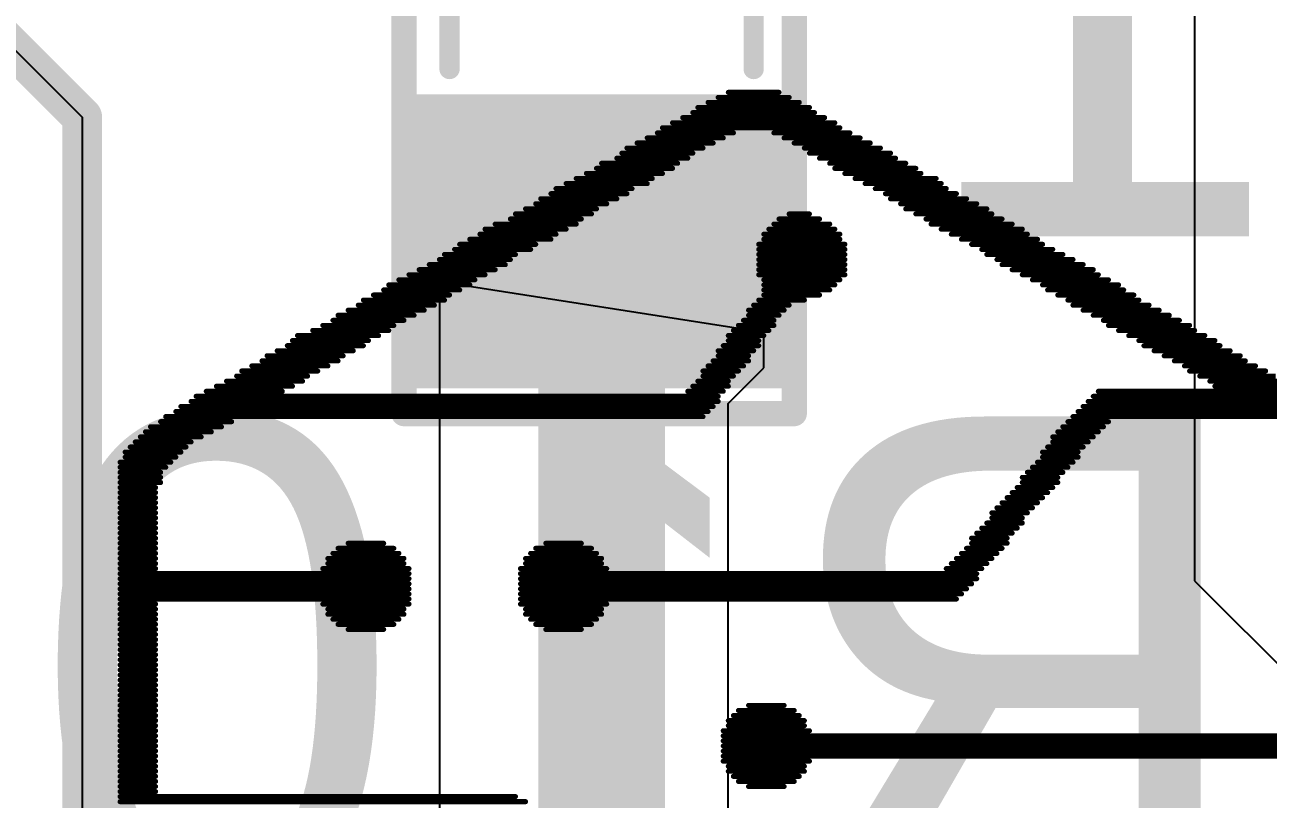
# Model space of a CAD drawing. Header units: millimetres. Extents: x 0.99 to 6.96, y 0.76 to 5.84.
# Drawn here: x 4.1058 to 4.3511, y 1.1075 to 1.2603 of the extents above; entities that cross this region are included whole.
import ezdxf

# ---------------------------------------------------------------- set-up
doc = ezdxf.new("R2010")
doc.units = ezdxf.units.MM
doc.header["$MEASUREMENT"] = 0
for name, color, linetype in [('BottomLayer', 5, 'Continuous'), ('BottomOverlay', 54, 'Continuous'), ('BottomPaste', 16, 'Continuous'), ('BottomSolder', 6, 'Continuous'), ('KeepOutLayer', 6, 'Continuous'), ('MultiLayer', 9, 'Continuous'), ('TopOverlay', 2, 'Continuous')]:
    doc.layers.add(name, color=color, linetype=linetype)

# ---------------------------------------------------------------- blocks, each defined once
blk = doc.blocks.new('RES_SMD_1206_B_185')
at = {"layer": 'BottomLayer'}
for points in [[(-0.09, -0.0325), (-0.04, -0.0325), (-0.09, 0.0325), (-0.04, 0.0325)], [(0.04, -0.0325), (0.09, -0.0325), (0.04, 0.0325), (0.09, 0.0325)]]:
    blk.add_solid(points, dxfattribs=at)
at = {"layer": 'BottomOverlay'}
for points, const_width in [([(0.099, 0.038), (-0.099, 0.038)], 0.005), ([(-0.099, -0.039), (-0.099, 0.038)], 0.005), ([(0.099, -0.039), (0.099, 0.038)], 0.005), ([(0.031, 0.03), (-0.031, 0.03)], 0.004), ([(0.031, -0.03), (-0.031, -0.03)], 0.004), ([(0.099, -0.039), (-0.099, -0.039)], 0.005)]:
    blk.add_lwpolyline(points, dxfattribs=dict(at, const_width=const_width))
for points, const_width in [([(-0.10025, 0.038, 1), (-0.09775, 0.038, 1)], 0.0025), ([(-0.10025, 0.038, 1), (-0.09775, 0.038, 1)], 0.0025), ([(0.09775, 0.038, 1), (0.10025, 0.038, 1)], 0.0025), ([(0.09775, 0.038, 1), (0.10025, 0.038, 1)], 0.0025), ([(-0.032, 0.03, 1), (-0.03, 0.03, 1)], 0.002), ([(0.03, 0.03, 1), (0.032, 0.03, 1)], 0.002), ([(-0.032, -0.03, 1), (-0.03, -0.03, 1)], 0.002), ([(0.03, -0.03, 1), (0.032, -0.03, 1)], 0.002), ([(-0.10025, -0.039, 1), (-0.09775, -0.039, 1)], 0.0025), ([(-0.10025, -0.039, 1), (-0.09775, -0.039, 1)], 0.0025), ([(0.09775, -0.039, 1), (0.10025, -0.039, 1)], 0.0025), ([(0.09775, -0.039, 1), (0.10025, -0.039, 1)], 0.0025)]:
    blk.add_lwpolyline(points, format="xyb", close=True, dxfattribs=dict(at, const_width=const_width))
at = {"layer": 'BottomPaste'}
for points in [[(-0.09, -0.0325), (-0.04, -0.0325), (-0.09, 0.0325), (-0.04, 0.0325)], [(0.04, -0.0325), (0.09, -0.0325), (0.04, 0.0325), (0.09, 0.0325)]]:
    blk.add_solid(points, dxfattribs=at)
at = {"layer": 'BottomSolder'}
for points in [[(-0.094, -0.0365), (-0.036, -0.0365), (-0.094, 0.0365), (-0.036, 0.0365)], [(0.036, -0.0365), (0.094, -0.0365), (0.036, 0.0365), (0.094, 0.0365)]]:
    blk.add_solid(points, dxfattribs=at)

msp = doc.modelspace()

# ---------------------------------------------------------------- linework, layer by layer
at = {"layer": 'BottomLayer'}
for p, q in [((4.33663, 2.4426), (4.33663, 1.1506)), ((4.25163, 1.1996), (4.18763, 1.2096)), ((4.18763, 1.2096), (4.18763, 1.0056)), ((4.25163, 1.1926), (4.25163, 1.1996)), ((4.24463, 1.1856), (4.25163, 1.1926)), ((4.24463, 0.9976), (4.24463, 1.1856)), ((4.33663, 1.1506), (4.39363, 1.0936))]:
    msp.add_line(p, q, dxfattribs=at)
at = {"layer": 'BottomLayer', "const_width": 0.025}
for points in [[(4.21963, 1.0296), (4.21963, 1.2176)], [(4.21963, 1.2176), (4.21963, 1.2176)]]:
    msp.add_lwpolyline(points, dxfattribs=at)
at = {"layer": 'BottomLayer', "const_width": 0.0125}
msp.add_lwpolyline([(4.21338, 1.2176, 1), (4.22588, 1.2176, 1)], format="xyb", close=True, dxfattribs=at)
msp.add_lwpolyline([(4.21338, 1.2176, 1), (4.22588, 1.2176, 1)], format="xyb", close=True, dxfattribs=at)
msp.add_lwpolyline([(4.21338, 1.2176, 1), (4.22588, 1.2176, 1)], format="xyb", close=True, dxfattribs=at)
at = {"layer": 'KeepOutLayer', "const_width": 0.00787}
for points in [[(4.03515, 1.3241), (4.11715, 1.2421)], [(4.11715, 0.99069), (4.11715, 1.2421)]]:
    msp.add_lwpolyline(points, dxfattribs=at)
at = {"layer": 'KeepOutLayer', "const_width": 0.00394}
msp.add_lwpolyline([(4.11518, 1.2421, 1), (4.11911, 1.2421, 1)], format="xyb", close=True, dxfattribs=at)
msp.add_lwpolyline([(4.11518, 1.2421, 1), (4.11911, 1.2421, 1)], format="xyb", close=True, dxfattribs=at)
at = {"layer": 'MultiLayer'}
for p, q in [((4.03515, 1.3241), (4.11715, 1.2421)), ((4.11715, 1.2421), (4.11715, 0.98769))]:
    msp.add_line(p, q, dxfattribs=at)
at = {"layer": 'TopOverlay', "const_width": 0.001}
for points in [[(4.24263, 1.246), (4.25663, 1.246)], [(4.24463, 1.247), (4.25463, 1.247)], [(4.23863, 1.244), (4.26063, 1.244)], [(4.24063, 1.245), (4.25863, 1.245)], [(4.23363, 1.241), (4.26563, 1.241)], [(4.23563, 1.242), (4.26363, 1.242)], [(4.23763, 1.243), (4.26163, 1.243)], [(4.23063, 1.239), (4.24563, 1.239)], [(4.23163, 1.24), (4.26663, 1.24)], [(4.25363, 1.239), (4.26863, 1.239)], [(4.22463, 1.236), (4.23963, 1.236)], [(4.22663, 1.237), (4.24163, 1.237)], [(4.22863, 1.238), (4.24363, 1.238)], [(4.25563, 1.238), (4.27063, 1.238)], [(4.25763, 1.237), (4.27263, 1.237)], [(4.25963, 1.236), (4.27463, 1.236)], [(4.22263, 1.234), (4.23663, 1.234)], [(4.22363, 1.235), (4.23763, 1.235)], [(4.26063, 1.235), (4.27663, 1.235)], [(4.26263, 1.234), (4.27763, 1.234)], [(4.21663, 1.231), (4.23163, 1.231)], [(4.21863, 1.232), (4.23363, 1.232)], [(4.21963, 1.233), (4.23463, 1.233)], [(4.26463, 1.233), (4.27963, 1.233)], [(4.26563, 1.232), (4.28163, 1.232)], [(4.26763, 1.231), (4.28263, 1.231)], [(4.21263, 1.229), (4.22863, 1.229)], [(4.21463, 1.23), (4.22963, 1.23)], [(4.26963, 1.23), (4.28563, 1.23)], [(4.27163, 1.229), (4.28663, 1.229)], [(4.20763, 1.226), (4.22263, 1.226)], [(4.20963, 1.227), (4.22463, 1.227)], [(4.21063, 1.228), (4.22563, 1.228)], [(4.27363, 1.228), (4.28763, 1.228)], [(4.27563, 1.227), (4.28963, 1.227)], [(4.27663, 1.226), (4.29163, 1.226)], [(4.20463, 1.224), (4.21863, 1.224)], [(4.20663, 1.225), (4.22063, 1.225)], [(4.27863, 1.225), (4.29363, 1.225)], [(4.27963, 1.224), (4.29563, 1.224)], [(4.20163, 1.222), (4.21563, 1.222)], [(4.20263, 1.223), (4.21763, 1.223)], [(4.25463, 1.222), (4.26263, 1.222)], [(4.25663, 1.223), (4.26063, 1.223)], [(4.28163, 1.223), (4.29663, 1.223)], [(4.28363, 1.222), (4.29863, 1.222)], [(4.19563, 1.219), (4.21063, 1.219)], [(4.19663, 1.22), (4.21263, 1.22)], [(4.19863, 1.221), (4.21463, 1.221)], [(4.25163, 1.219), (4.26663, 1.219)], [(4.25263, 1.22), (4.26563, 1.22)], [(4.25363, 1.221), (4.26463, 1.221)], [(4.28463, 1.221), (4.30063, 1.221)], [(4.28663, 1.22), (4.30263, 1.22)], [(4.28863, 1.219), (4.30363, 1.219)], [(4.19163, 1.217), (4.20663, 1.217)], [(4.19363, 1.218), (4.20963, 1.218)], [(4.25063, 1.217), (4.26763, 1.217)], [(4.25163, 1.218), (4.26663, 1.218)], [(4.29063, 1.218), (4.30563, 1.218)], [(4.29263, 1.217), (4.30663, 1.217)], [(4.18763, 1.214), (4.20163, 1.214)], [(4.18863, 1.215), (4.20263, 1.215)], [(4.19063, 1.216), (4.20563, 1.216)], [(4.25063, 1.216), (4.26763, 1.216)], [(4.25063, 1.215), (4.26763, 1.215)], [(4.25063, 1.214), (4.26763, 1.214)], [(4.29463, 1.216), (4.30863, 1.216)], [(4.29563, 1.215), (4.31063, 1.215)], [(4.29763, 1.214), (4.31263, 1.214)], [(4.18363, 1.212), (4.19863, 1.212)], [(4.18563, 1.213), (4.20063, 1.213)], [(4.25063, 1.213), (4.26763, 1.213)], [(4.25063, 1.212), (4.26763, 1.212)], [(4.29863, 1.213), (4.31463, 1.213)], [(4.30063, 1.212), (4.31663, 1.212)], [(4.17763, 1.209), (4.19363, 1.209)], [(4.17963, 1.21), (4.19463, 1.21)], [(4.18163, 1.211), (4.19663, 1.211)], [(4.25063, 1.211), (4.26763, 1.211)], [(4.25163, 1.21), (4.26663, 1.21)], [(4.25163, 1.209), (4.26563, 1.209)], [(4.30263, 1.211), (4.31763, 1.211)], [(4.30463, 1.21), (4.31963, 1.21)], [(4.30663, 1.209), (4.32163, 1.209)], [(4.17463, 1.207), (4.18963, 1.207)], [(4.17663, 1.208), (4.19163, 1.208)], [(4.25163, 1.208), (4.26463, 1.208)], [(4.25163, 1.207), (4.26263, 1.207)], [(4.30763, 1.208), (4.32263, 1.208)], [(4.30963, 1.207), (4.32463, 1.207)], [(4.16963, 1.204), (4.18463, 1.204)], [(4.17163, 1.205), (4.18663, 1.205)], [(4.17263, 1.206), (4.18863, 1.206)], [(4.24863, 1.204), (4.25563, 1.204)], [(4.24963, 1.205), (4.25663, 1.205)], [(4.25063, 1.206), (4.25963, 1.206)], [(4.31163, 1.206), (4.32563, 1.206)], [(4.31263, 1.205), (4.32763, 1.205)], [(4.31463, 1.204), (4.32963, 1.204)], [(4.16663, 1.202), (4.18063, 1.202)], [(4.16763, 1.203), (4.18263, 1.203)], [(4.24763, 1.202), (4.25363, 1.202)], [(4.24863, 1.203), (4.25463, 1.203)], [(4.31663, 1.203), (4.33163, 1.203)], [(4.31863, 1.202), (4.33363, 1.202)], [(4.15963, 1.199), (4.17563, 1.199)], [(4.16263, 1.2), (4.17763, 1.2)], [(4.16463, 1.201), (4.17863, 1.201)], [(4.24463, 1.199), (4.25163, 1.199)], [(4.24563, 1.2), (4.25263, 1.2)], [(4.24663, 1.201), (4.25363, 1.201)], [(4.31963, 1.201), (4.33563, 1.201)], [(4.32163, 1.2), (4.33663, 1.2)], [(4.32363, 1.199), (4.33863, 1.199)], [(4.15763, 1.197), (4.17263, 1.197)], [(4.15863, 1.198), (4.17363, 1.198)], [(4.24363, 1.197), (4.25063, 1.197)], [(4.24463, 1.198), (4.25063, 1.198)], [(4.32563, 1.198), (4.34063, 1.198)], [(4.32663, 1.197), (4.34163, 1.197)], [(4.15363, 1.195), (4.16863, 1.195)], [(4.15563, 1.196), (4.17063, 1.196)], [(4.24263, 1.196), (4.24963, 1.196)], [(4.24263, 1.195), (4.24863, 1.195)], [(4.32863, 1.196), (4.34363, 1.196)], [(4.33063, 1.195), (4.34563, 1.195)], [(4.14863, 1.192), (4.16363, 1.192)], [(4.15063, 1.193), (4.16563, 1.193)], [(4.15263, 1.194), (4.16763, 1.194)], [(4.23963, 1.192), (4.24663, 1.192)], [(4.24063, 1.193), (4.24763, 1.193)], [(4.24163, 1.194), (4.24863, 1.194)], [(4.33263, 1.194), (4.34663, 1.194)], [(4.33463, 1.193), (4.34863, 1.193)], [(4.33563, 1.192), (4.35063, 1.192)], [(4.14563, 1.19), (4.16063, 1.19)], [(4.14763, 1.191), (4.16163, 1.191)], [(4.23863, 1.19), (4.24463, 1.19)], [(4.23963, 1.191), (4.24563, 1.191)], [(4.33763, 1.191), (4.35263, 1.191)], [(4.33963, 1.19), (4.35363, 1.19)], [(4.13963, 1.187), (4.24263, 1.187)], [(4.14163, 1.188), (4.15663, 1.188)], [(4.14363, 1.189), (4.15863, 1.189)], [(4.23663, 1.188), (4.24363, 1.188)], [(4.23763, 1.189), (4.24463, 1.189)], [(4.31663, 1.187), (4.35963, 1.187)], [(4.31763, 1.188), (4.35763, 1.188)], [(4.34063, 1.189), (4.35563, 1.189)], [(4.13663, 1.185), (4.24163, 1.185)], [(4.13863, 1.186), (4.24263, 1.186)], [(4.31463, 1.185), (4.36263, 1.185)], [(4.31563, 1.186), (4.36063, 1.186)], [(4.13263, 1.182), (4.14663, 1.182)], [(4.13363, 1.183), (4.23963, 1.183)], [(4.13563, 1.184), (4.24063, 1.184)], [(4.31163, 1.182), (4.31963, 1.182)], [(4.31263, 1.183), (4.36563, 1.183)], [(4.31363, 1.184), (4.36463, 1.184)], [(4.12963, 1.18), (4.14263, 1.18)], [(4.13063, 1.181), (4.14463, 1.181)], [(4.30963, 1.18), (4.31763, 1.18)], [(4.31063, 1.181), (4.31863, 1.181)], [(4.12663, 1.177), (4.13763, 1.177)], [(4.12763, 1.178), (4.13863, 1.178)], [(4.12863, 1.179), (4.14063, 1.179)], [(4.30763, 1.177), (4.31463, 1.177)], [(4.30863, 1.179), (4.31663, 1.179)], [(4.30863, 1.178), (4.31563, 1.178)], [(4.12563, 1.176), (4.13663, 1.176)], [(4.12563, 1.175), (4.13563, 1.175)], [(4.30663, 1.176), (4.31363, 1.176)], [(4.30663, 1.175), (4.31363, 1.175)], [(4.12463, 1.174), (4.13463, 1.174)], [(4.12463, 1.173), (4.13363, 1.173)], [(4.12463, 1.172), (4.13263, 1.172)], [(4.30363, 1.172), (4.31063, 1.172)], [(4.30463, 1.173), (4.31163, 1.173)], [(4.30563, 1.174), (4.31263, 1.174)], [(4.12463, 1.171), (4.13263, 1.171)], [(4.12463, 1.17), (4.13263, 1.17)], [(4.30263, 1.171), (4.30963, 1.171)], [(4.30263, 1.17), (4.30963, 1.17)], [(4.12463, 1.169), (4.13163, 1.169)], [(4.12463, 1.168), (4.13163, 1.168)], [(4.30063, 1.168), (4.30763, 1.168)], [(4.30163, 1.169), (4.30863, 1.169)], [(4.12463, 1.167), (4.13163, 1.167)], [(4.12463, 1.166), (4.13163, 1.166)], [(4.12463, 1.165), (4.13163, 1.165)], [(4.29763, 1.165), (4.30463, 1.165)], [(4.29863, 1.166), (4.30563, 1.166)], [(4.29963, 1.167), (4.30663, 1.167)], [(4.12463, 1.164), (4.13163, 1.164)], [(4.12463, 1.163), (4.13163, 1.163)], [(4.29663, 1.164), (4.30363, 1.164)], [(4.29663, 1.163), (4.30263, 1.163)], [(4.12463, 1.162), (4.13163, 1.162)], [(4.12463, 1.161), (4.13163, 1.161)], [(4.12463, 1.16), (4.13163, 1.16)], [(4.29363, 1.16), (4.30063, 1.16)], [(4.29463, 1.161), (4.30163, 1.161)], [(4.29563, 1.162), (4.30263, 1.162)], [(4.12463, 1.159), (4.13163, 1.159)], [(4.12463, 1.158), (4.13163, 1.158)], [(4.16963, 1.158), (4.17663, 1.158)], [(4.20863, 1.158), (4.21563, 1.158)], [(4.29263, 1.159), (4.29963, 1.159)], [(4.29263, 1.158), (4.29963, 1.158)], [(4.12463, 1.157), (4.13163, 1.157)], [(4.12463, 1.156), (4.13163, 1.156)], [(4.12463, 1.155), (4.13163, 1.155)], [(4.16563, 1.155), (4.18063, 1.155)], [(4.16663, 1.156), (4.17963, 1.156)], [(4.16763, 1.157), (4.17863, 1.157)], [(4.20463, 1.155), (4.21963, 1.155)], [(4.20563, 1.156), (4.21863, 1.156)], [(4.20663, 1.157), (4.21763, 1.157)], [(4.28963, 1.155), (4.29663, 1.155)], [(4.29063, 1.156), (4.29763, 1.156)], [(4.29163, 1.157), (4.29863, 1.157)], [(4.12463, 1.154), (4.13163, 1.154)], [(4.12463, 1.153), (4.13163, 1.153)], [(4.16463, 1.153), (4.18163, 1.153)], [(4.16563, 1.154), (4.18063, 1.154)], [(4.20363, 1.153), (4.22063, 1.153)], [(4.20463, 1.154), (4.21963, 1.154)], [(4.28763, 1.153), (4.29463, 1.153)], [(4.28863, 1.154), (4.29563, 1.154)], [(4.12463, 1.152), (4.18163, 1.152)], [(4.12463, 1.151), (4.18163, 1.151)], [(4.12463, 1.15), (4.18163, 1.15)], [(4.20363, 1.152), (4.29363, 1.152)], [(4.20363, 1.151), (4.29363, 1.151)], [(4.20363, 1.15), (4.29263, 1.15)], [(4.12463, 1.149), (4.18163, 1.149)], [(4.12463, 1.148), (4.18163, 1.148)], [(4.20363, 1.149), (4.29163, 1.149)], [(4.20363, 1.148), (4.29063, 1.148)], [(4.12463, 1.147), (4.18163, 1.147)], [(4.12463, 1.146), (4.13163, 1.146)], [(4.12463, 1.145), (4.13163, 1.145)], [(4.16463, 1.146), (4.18163, 1.146)], [(4.16563, 1.145), (4.18063, 1.145)], [(4.20363, 1.147), (4.28963, 1.147)], [(4.20363, 1.146), (4.22063, 1.146)], [(4.20463, 1.145), (4.21963, 1.145)], [(4.12463, 1.144), (4.13163, 1.144)], [(4.12463, 1.143), (4.13163, 1.143)], [(4.16563, 1.144), (4.18063, 1.144)], [(4.16663, 1.143), (4.17963, 1.143)], [(4.20463, 1.144), (4.21963, 1.144)], [(4.20563, 1.143), (4.21863, 1.143)], [(4.12463, 1.142), (4.13163, 1.142)], [(4.12463, 1.141), (4.13163, 1.141)], [(4.16763, 1.142), (4.17863, 1.142)], [(4.16963, 1.141), (4.17663, 1.141)], [(4.20663, 1.142), (4.21763, 1.142)], [(4.20863, 1.141), (4.21563, 1.141)], [(4.12463, 1.14), (4.13163, 1.14)], [(4.12463, 1.139), (4.13163, 1.139)], [(4.12463, 1.138), (4.13163, 1.138)], [(4.12463, 1.137), (4.13163, 1.137)], [(4.12463, 1.136), (4.13163, 1.136)], [(4.12463, 1.135), (4.13163, 1.135)], [(4.12463, 1.134), (4.13163, 1.134)], [(4.12463, 1.133), (4.13163, 1.133)], [(4.12463, 1.132), (4.13163, 1.132)], [(4.12463, 1.131), (4.13163, 1.131)], [(4.12463, 1.13), (4.13163, 1.13)], [(4.12463, 1.129), (4.13163, 1.129)], [(4.12463, 1.128), (4.13163, 1.128)], [(4.12463, 1.127), (4.13163, 1.127)], [(4.12463, 1.126), (4.13163, 1.126)], [(4.24863, 1.126), (4.25563, 1.126)], [(4.12463, 1.125), (4.13163, 1.125)], [(4.12463, 1.124), (4.13163, 1.124)], [(4.12463, 1.123), (4.13163, 1.123)], [(4.24463, 1.123), (4.25963, 1.123)], [(4.24563, 1.124), (4.25863, 1.124)], [(4.24663, 1.125), (4.25763, 1.125)], [(4.12463, 1.122), (4.13163, 1.122)], [(4.12463, 1.121), (4.13163, 1.121)], [(4.24363, 1.121), (4.26063, 1.121)], [(4.24463, 1.122), (4.25963, 1.122)], [(4.12463, 1.12), (4.13163, 1.12)], [(4.12463, 1.119), (4.13163, 1.119)], [(4.24363, 1.12), (4.37463, 1.12)], [(4.24363, 1.119), (4.37463, 1.119)], [(4.12463, 1.118), (4.13163, 1.118)], [(4.12463, 1.117), (4.13163, 1.117)], [(4.12463, 1.116), (4.13163, 1.116)], [(4.24363, 1.118), (4.37463, 1.118)], [(4.24363, 1.117), (4.37463, 1.117)], [(4.24363, 1.116), (4.37463, 1.116)], [(4.12463, 1.115), (4.13163, 1.115)], [(4.12463, 1.114), (4.13163, 1.114)], [(4.24363, 1.115), (4.26063, 1.115)], [(4.24463, 1.114), (4.25963, 1.114)], [(4.12463, 1.113), (4.13163, 1.113)], [(4.12463, 1.112), (4.13163, 1.112)], [(4.12463, 1.111), (4.13163, 1.111)], [(4.24463, 1.113), (4.25963, 1.113)], [(4.24563, 1.112), (4.25863, 1.112)], [(4.24663, 1.111), (4.25763, 1.111)], [(4.12463, 1.11), (4.13163, 1.11)], [(4.12463, 1.109), (4.13163, 1.109)], [(4.24863, 1.11), (4.25563, 1.11)], [(4.12463, 1.108), (4.20263, 1.108)], [(4.12463, 1.107), (4.20463, 1.107)]]:
    msp.add_lwpolyline(points, dxfattribs=at)
at = {"layer": 'TopOverlay', "const_width": 0.0005}
for points in [[(4.24238, 1.246, 1), (4.24288, 1.246, 1)], [(4.24438, 1.247, 1), (4.24488, 1.247, 1)], [(4.25438, 1.247, 1), (4.25488, 1.247, 1)], [(4.25638, 1.246, 1), (4.25688, 1.246, 1)], [(4.23838, 1.244, 1), (4.23888, 1.244, 1)], [(4.24038, 1.245, 1), (4.24088, 1.245, 1)], [(4.25838, 1.245, 1), (4.25888, 1.245, 1)], [(4.26038, 1.244, 1), (4.26088, 1.244, 1)], [(4.23338, 1.241, 1), (4.23388, 1.241, 1)], [(4.23538, 1.242, 1), (4.23588, 1.242, 1)], [(4.23738, 1.243, 1), (4.23788, 1.243, 1)], [(4.26138, 1.243, 1), (4.26188, 1.243, 1)], [(4.26338, 1.242, 1), (4.26388, 1.242, 1)], [(4.26538, 1.241, 1), (4.26588, 1.241, 1)], [(4.23038, 1.239, 1), (4.23088, 1.239, 1)], [(4.23138, 1.24, 1), (4.23188, 1.24, 1)], [(4.24538, 1.239, 1), (4.24588, 1.239, 1)], [(4.25338, 1.239, 1), (4.25388, 1.239, 1)], [(4.26638, 1.24, 1), (4.26688, 1.24, 1)], [(4.26838, 1.239, 1), (4.26888, 1.239, 1)], [(4.22438, 1.236, 1), (4.22488, 1.236, 1)], [(4.22638, 1.237, 1), (4.22688, 1.237, 1)], [(4.22838, 1.238, 1), (4.22888, 1.238, 1)], [(4.23938, 1.236, 1), (4.23988, 1.236, 1)], [(4.24138, 1.237, 1), (4.24188, 1.237, 1)], [(4.24338, 1.238, 1), (4.24388, 1.238, 1)], [(4.25538, 1.238, 1), (4.25588, 1.238, 1)], [(4.25738, 1.237, 1), (4.25788, 1.237, 1)], [(4.25938, 1.236, 1), (4.25988, 1.236, 1)], [(4.27038, 1.238, 1), (4.27088, 1.238, 1)], [(4.27238, 1.237, 1), (4.27288, 1.237, 1)], [(4.27438, 1.236, 1), (4.27488, 1.236, 1)], [(4.22238, 1.234, 1), (4.22288, 1.234, 1)], [(4.22338, 1.235, 1), (4.22388, 1.235, 1)], [(4.23638, 1.234, 1), (4.23688, 1.234, 1)], [(4.23738, 1.235, 1), (4.23788, 1.235, 1)], [(4.26038, 1.235, 1), (4.26088, 1.235, 1)], [(4.26238, 1.234, 1), (4.26288, 1.234, 1)], [(4.27638, 1.235, 1), (4.27688, 1.235, 1)], [(4.27738, 1.234, 1), (4.27788, 1.234, 1)], [(4.21638, 1.231, 1), (4.21688, 1.231, 1)], [(4.21838, 1.232, 1), (4.21888, 1.232, 1)], [(4.21938, 1.233, 1), (4.21988, 1.233, 1)], [(4.23138, 1.231, 1), (4.23188, 1.231, 1)], [(4.23338, 1.232, 1), (4.23388, 1.232, 1)], [(4.23438, 1.233, 1), (4.23488, 1.233, 1)], [(4.26438, 1.233, 1), (4.26488, 1.233, 1)], [(4.26538, 1.232, 1), (4.26588, 1.232, 1)], [(4.26738, 1.231, 1), (4.26788, 1.231, 1)], [(4.27938, 1.233, 1), (4.27988, 1.233, 1)], [(4.28138, 1.232, 1), (4.28188, 1.232, 1)], [(4.28238, 1.231, 1), (4.28288, 1.231, 1)], [(4.21238, 1.229, 1), (4.21288, 1.229, 1)], [(4.21438, 1.23, 1), (4.21488, 1.23, 1)], [(4.22838, 1.229, 1), (4.22888, 1.229, 1)], [(4.22938, 1.23, 1), (4.22988, 1.23, 1)], [(4.26938, 1.23, 1), (4.26988, 1.23, 1)], [(4.27138, 1.229, 1), (4.27188, 1.229, 1)], [(4.28538, 1.23, 1), (4.28588, 1.23, 1)], [(4.28638, 1.229, 1), (4.28688, 1.229, 1)], [(4.20738, 1.226, 1), (4.20788, 1.226, 1)], [(4.20938, 1.227, 1), (4.20988, 1.227, 1)], [(4.21038, 1.228, 1), (4.21088, 1.228, 1)], [(4.22238, 1.226, 1), (4.22288, 1.226, 1)], [(4.22438, 1.227, 1), (4.22488, 1.227, 1)], [(4.22538, 1.228, 1), (4.22588, 1.228, 1)], [(4.27338, 1.228, 1), (4.27388, 1.228, 1)], [(4.27538, 1.227, 1), (4.27588, 1.227, 1)], [(4.27638, 1.226, 1), (4.27688, 1.226, 1)], [(4.28738, 1.228, 1), (4.28788, 1.228, 1)], [(4.28938, 1.227, 1), (4.28988, 1.227, 1)], [(4.29138, 1.226, 1), (4.29188, 1.226, 1)], [(4.20438, 1.224, 1), (4.20488, 1.224, 1)], [(4.20638, 1.225, 1), (4.20688, 1.225, 1)], [(4.21838, 1.224, 1), (4.21888, 1.224, 1)], [(4.22038, 1.225, 1), (4.22088, 1.225, 1)], [(4.27838, 1.225, 1), (4.27888, 1.225, 1)], [(4.27938, 1.224, 1), (4.27988, 1.224, 1)], [(4.29338, 1.225, 1), (4.29388, 1.225, 1)], [(4.29538, 1.224, 1), (4.29588, 1.224, 1)], [(4.20138, 1.222, 1), (4.20188, 1.222, 1)], [(4.20238, 1.223, 1), (4.20288, 1.223, 1)], [(4.21538, 1.222, 1), (4.21588, 1.222, 1)], [(4.21738, 1.223, 1), (4.21788, 1.223, 1)], [(4.25438, 1.222, 1), (4.25488, 1.222, 1)], [(4.25638, 1.223, 1), (4.25688, 1.223, 1)], [(4.26038, 1.223, 1), (4.26088, 1.223, 1)], [(4.26238, 1.222, 1), (4.26288, 1.222, 1)], [(4.28138, 1.223, 1), (4.28188, 1.223, 1)], [(4.28338, 1.222, 1), (4.28388, 1.222, 1)], [(4.29638, 1.223, 1), (4.29688, 1.223, 1)], [(4.29838, 1.222, 1), (4.29888, 1.222, 1)], [(4.19538, 1.219, 1), (4.19588, 1.219, 1)], [(4.19638, 1.22, 1), (4.19688, 1.22, 1)], [(4.19838, 1.221, 1), (4.19888, 1.221, 1)], [(4.21038, 1.219, 1), (4.21088, 1.219, 1)], [(4.21238, 1.22, 1), (4.21288, 1.22, 1)], [(4.21438, 1.221, 1), (4.21488, 1.221, 1)], [(4.25138, 1.219, 1), (4.25188, 1.219, 1)], [(4.25238, 1.22, 1), (4.25288, 1.22, 1)], [(4.25338, 1.221, 1), (4.25388, 1.221, 1)], [(4.26438, 1.221, 1), (4.26488, 1.221, 1)], [(4.26538, 1.22, 1), (4.26588, 1.22, 1)], [(4.26638, 1.219, 1), (4.26688, 1.219, 1)], [(4.28438, 1.221, 1), (4.28488, 1.221, 1)], [(4.28638, 1.22, 1), (4.28688, 1.22, 1)], [(4.28838, 1.219, 1), (4.28888, 1.219, 1)], [(4.30038, 1.221, 1), (4.30088, 1.221, 1)], [(4.30238, 1.22, 1), (4.30288, 1.22, 1)], [(4.30338, 1.219, 1), (4.30388, 1.219, 1)], [(4.19138, 1.217, 1), (4.19188, 1.217, 1)], [(4.19338, 1.218, 1), (4.19388, 1.218, 1)], [(4.20638, 1.217, 1), (4.20688, 1.217, 1)], [(4.20938, 1.218, 1), (4.20988, 1.218, 1)], [(4.25038, 1.217, 1), (4.25088, 1.217, 1)], [(4.25138, 1.218, 1), (4.25188, 1.218, 1)], [(4.26638, 1.218, 1), (4.26688, 1.218, 1)], [(4.26738, 1.217, 1), (4.26788, 1.217, 1)], [(4.29038, 1.218, 1), (4.29088, 1.218, 1)], [(4.29238, 1.217, 1), (4.29288, 1.217, 1)], [(4.30538, 1.218, 1), (4.30588, 1.218, 1)], [(4.30638, 1.217, 1), (4.30688, 1.217, 1)], [(4.18738, 1.214, 1), (4.18788, 1.214, 1)], [(4.18838, 1.215, 1), (4.18888, 1.215, 1)], [(4.19038, 1.216, 1), (4.19088, 1.216, 1)], [(4.20138, 1.214, 1), (4.20188, 1.214, 1)], [(4.20238, 1.215, 1), (4.20288, 1.215, 1)], [(4.20538, 1.216, 1), (4.20588, 1.216, 1)], [(4.25038, 1.216, 1), (4.25088, 1.216, 1)], [(4.25038, 1.215, 1), (4.25088, 1.215, 1)], [(4.25038, 1.214, 1), (4.25088, 1.214, 1)], [(4.26738, 1.216, 1), (4.26788, 1.216, 1)], [(4.26738, 1.215, 1), (4.26788, 1.215, 1)], [(4.26738, 1.214, 1), (4.26788, 1.214, 1)], [(4.29438, 1.216, 1), (4.29488, 1.216, 1)], [(4.29538, 1.215, 1), (4.29588, 1.215, 1)], [(4.29738, 1.214, 1), (4.29788, 1.214, 1)], [(4.30838, 1.216, 1), (4.30888, 1.216, 1)], [(4.31038, 1.215, 1), (4.31088, 1.215, 1)], [(4.31238, 1.214, 1), (4.31288, 1.214, 1)], [(4.18338, 1.212, 1), (4.18388, 1.212, 1)], [(4.18538, 1.213, 1), (4.18588, 1.213, 1)], [(4.19838, 1.212, 1), (4.19888, 1.212, 1)], [(4.20038, 1.213, 1), (4.20088, 1.213, 1)], [(4.25038, 1.213, 1), (4.25088, 1.213, 1)], [(4.25038, 1.212, 1), (4.25088, 1.212, 1)], [(4.26738, 1.213, 1), (4.26788, 1.213, 1)], [(4.26738, 1.212, 1), (4.26788, 1.212, 1)], [(4.29838, 1.213, 1), (4.29888, 1.213, 1)], [(4.30038, 1.212, 1), (4.30088, 1.212, 1)], [(4.31438, 1.213, 1), (4.31488, 1.213, 1)], [(4.31638, 1.212, 1), (4.31688, 1.212, 1)], [(4.17738, 1.209, 1), (4.17788, 1.209, 1)], [(4.17938, 1.21, 1), (4.17988, 1.21, 1)], [(4.18138, 1.211, 1), (4.18188, 1.211, 1)], [(4.19338, 1.209, 1), (4.19388, 1.209, 1)], [(4.19438, 1.21, 1), (4.19488, 1.21, 1)], [(4.19638, 1.211, 1), (4.19688, 1.211, 1)], [(4.25038, 1.211, 1), (4.25088, 1.211, 1)], [(4.25138, 1.21, 1), (4.25188, 1.21, 1)], [(4.25138, 1.209, 1), (4.25188, 1.209, 1)], [(4.26538, 1.209, 1), (4.26588, 1.209, 1)], [(4.26638, 1.21, 1), (4.26688, 1.21, 1)], [(4.26738, 1.211, 1), (4.26788, 1.211, 1)], [(4.30238, 1.211, 1), (4.30288, 1.211, 1)], [(4.30438, 1.21, 1), (4.30488, 1.21, 1)], [(4.30638, 1.209, 1), (4.30688, 1.209, 1)], [(4.31738, 1.211, 1), (4.31788, 1.211, 1)], [(4.31938, 1.21, 1), (4.31988, 1.21, 1)], [(4.32138, 1.209, 1), (4.32188, 1.209, 1)], [(4.17438, 1.207, 1), (4.17488, 1.207, 1)], [(4.17638, 1.208, 1), (4.17688, 1.208, 1)], [(4.18938, 1.207, 1), (4.18988, 1.207, 1)], [(4.19138, 1.208, 1), (4.19188, 1.208, 1)], [(4.25138, 1.208, 1), (4.25188, 1.208, 1)], [(4.25138, 1.207, 1), (4.25188, 1.207, 1)], [(4.26238, 1.207, 1), (4.26288, 1.207, 1)], [(4.26438, 1.208, 1), (4.26488, 1.208, 1)], [(4.30738, 1.208, 1), (4.30788, 1.208, 1)], [(4.30938, 1.207, 1), (4.30988, 1.207, 1)], [(4.32238, 1.208, 1), (4.32288, 1.208, 1)], [(4.32438, 1.207, 1), (4.32488, 1.207, 1)], [(4.16938, 1.204, 1), (4.16988, 1.204, 1)], [(4.17138, 1.205, 1), (4.17188, 1.205, 1)], [(4.17238, 1.206, 1), (4.17288, 1.206, 1)], [(4.18438, 1.204, 1), (4.18488, 1.204, 1)], [(4.18638, 1.205, 1), (4.18688, 1.205, 1)], [(4.18838, 1.206, 1), (4.18888, 1.206, 1)], [(4.24838, 1.204, 1), (4.24888, 1.204, 1)], [(4.24938, 1.205, 1), (4.24988, 1.205, 1)], [(4.25038, 1.206, 1), (4.25088, 1.206, 1)], [(4.25538, 1.204, 1), (4.25588, 1.204, 1)], [(4.25638, 1.205, 1), (4.25688, 1.205, 1)], [(4.25938, 1.206, 1), (4.25988, 1.206, 1)], [(4.31138, 1.206, 1), (4.31188, 1.206, 1)], [(4.31238, 1.205, 1), (4.31288, 1.205, 1)], [(4.31438, 1.204, 1), (4.31488, 1.204, 1)], [(4.32538, 1.206, 1), (4.32588, 1.206, 1)], [(4.32738, 1.205, 1), (4.32788, 1.205, 1)], [(4.32938, 1.204, 1), (4.32988, 1.204, 1)], [(4.16638, 1.202, 1), (4.16688, 1.202, 1)], [(4.16738, 1.203, 1), (4.16788, 1.203, 1)], [(4.18038, 1.202, 1), (4.18088, 1.202, 1)], [(4.18238, 1.203, 1), (4.18288, 1.203, 1)], [(4.24738, 1.202, 1), (4.24788, 1.202, 1)], [(4.24838, 1.203, 1), (4.24888, 1.203, 1)], [(4.25338, 1.202, 1), (4.25388, 1.202, 1)], [(4.25438, 1.203, 1), (4.25488, 1.203, 1)], [(4.31638, 1.203, 1), (4.31688, 1.203, 1)], [(4.31838, 1.202, 1), (4.31888, 1.202, 1)], [(4.33138, 1.203, 1), (4.33188, 1.203, 1)], [(4.33338, 1.202, 1), (4.33388, 1.202, 1)], [(4.15938, 1.199, 1), (4.15988, 1.199, 1)], [(4.16238, 1.2, 1), (4.16288, 1.2, 1)], [(4.16438, 1.201, 1), (4.16488, 1.201, 1)], [(4.17538, 1.199, 1), (4.17588, 1.199, 1)], [(4.17738, 1.2, 1), (4.17788, 1.2, 1)], [(4.17838, 1.201, 1), (4.17888, 1.201, 1)], [(4.24438, 1.199, 1), (4.24488, 1.199, 1)], [(4.24538, 1.2, 1), (4.24588, 1.2, 1)], [(4.24638, 1.201, 1), (4.24688, 1.201, 1)], [(4.25138, 1.199, 1), (4.25188, 1.199, 1)], [(4.25238, 1.2, 1), (4.25288, 1.2, 1)], [(4.25338, 1.201, 1), (4.25388, 1.201, 1)], [(4.31938, 1.201, 1), (4.31988, 1.201, 1)], [(4.32138, 1.2, 1), (4.32188, 1.2, 1)], [(4.32338, 1.199, 1), (4.32388, 1.199, 1)], [(4.33538, 1.201, 1), (4.33588, 1.201, 1)], [(4.33638, 1.2, 1), (4.33688, 1.2, 1)], [(4.33838, 1.199, 1), (4.33888, 1.199, 1)], [(4.15738, 1.197, 1), (4.15788, 1.197, 1)], [(4.15838, 1.198, 1), (4.15888, 1.198, 1)], [(4.17238, 1.197, 1), (4.17288, 1.197, 1)], [(4.17338, 1.198, 1), (4.17388, 1.198, 1)], [(4.24338, 1.197, 1), (4.24388, 1.197, 1)], [(4.24438, 1.198, 1), (4.24488, 1.198, 1)], [(4.25038, 1.198, 1), (4.25088, 1.198, 1)], [(4.25038, 1.197, 1), (4.25088, 1.197, 1)], [(4.32538, 1.198, 1), (4.32588, 1.198, 1)], [(4.32638, 1.197, 1), (4.32688, 1.197, 1)], [(4.34038, 1.198, 1), (4.34088, 1.198, 1)], [(4.34138, 1.197, 1), (4.34188, 1.197, 1)], [(4.15338, 1.195, 1), (4.15388, 1.195, 1)], [(4.15538, 1.196, 1), (4.15588, 1.196, 1)], [(4.16838, 1.195, 1), (4.16888, 1.195, 1)], [(4.17038, 1.196, 1), (4.17088, 1.196, 1)], [(4.24238, 1.196, 1), (4.24288, 1.196, 1)], [(4.24238, 1.195, 1), (4.24288, 1.195, 1)], [(4.24838, 1.195, 1), (4.24888, 1.195, 1)], [(4.24938, 1.196, 1), (4.24988, 1.196, 1)], [(4.32838, 1.196, 1), (4.32888, 1.196, 1)], [(4.33038, 1.195, 1), (4.33088, 1.195, 1)], [(4.34338, 1.196, 1), (4.34388, 1.196, 1)], [(4.34538, 1.195, 1), (4.34588, 1.195, 1)], [(4.14838, 1.192, 1), (4.14888, 1.192, 1)], [(4.15038, 1.193, 1), (4.15088, 1.193, 1)], [(4.15238, 1.194, 1), (4.15288, 1.194, 1)], [(4.16338, 1.192, 1), (4.16388, 1.192, 1)], [(4.16538, 1.193, 1), (4.16588, 1.193, 1)], [(4.16738, 1.194, 1), (4.16788, 1.194, 1)], [(4.23938, 1.192, 1), (4.23988, 1.192, 1)], [(4.24038, 1.193, 1), (4.24088, 1.193, 1)], [(4.24138, 1.194, 1), (4.24188, 1.194, 1)], [(4.24638, 1.192, 1), (4.24688, 1.192, 1)], [(4.24738, 1.193, 1), (4.24788, 1.193, 1)], [(4.24838, 1.194, 1), (4.24888, 1.194, 1)], [(4.33238, 1.194, 1), (4.33288, 1.194, 1)], [(4.33438, 1.193, 1), (4.33488, 1.193, 1)], [(4.33538, 1.192, 1), (4.33588, 1.192, 1)], [(4.34638, 1.194, 1), (4.34688, 1.194, 1)], [(4.34838, 1.193, 1), (4.34888, 1.193, 1)], [(4.35038, 1.192, 1), (4.35088, 1.192, 1)], [(4.14538, 1.19, 1), (4.14588, 1.19, 1)], [(4.14738, 1.191, 1), (4.14788, 1.191, 1)], [(4.16038, 1.19, 1), (4.16088, 1.19, 1)], [(4.16138, 1.191, 1), (4.16188, 1.191, 1)], [(4.23838, 1.19, 1), (4.23888, 1.19, 1)], [(4.23938, 1.191, 1), (4.23988, 1.191, 1)], [(4.24438, 1.19, 1), (4.24488, 1.19, 1)], [(4.24538, 1.191, 1), (4.24588, 1.191, 1)], [(4.33738, 1.191, 1), (4.33788, 1.191, 1)], [(4.33938, 1.19, 1), (4.33988, 1.19, 1)], [(4.13938, 1.187, 1), (4.13988, 1.187, 1)], [(4.14138, 1.188, 1), (4.14188, 1.188, 1)], [(4.14338, 1.189, 1), (4.14388, 1.189, 1)], [(4.15638, 1.188, 1), (4.15688, 1.188, 1)], [(4.15838, 1.189, 1), (4.15888, 1.189, 1)], [(4.23638, 1.188, 1), (4.23688, 1.188, 1)], [(4.23738, 1.189, 1), (4.23788, 1.189, 1)], [(4.24238, 1.187, 1), (4.24288, 1.187, 1)], [(4.24338, 1.188, 1), (4.24388, 1.188, 1)], [(4.24438, 1.189, 1), (4.24488, 1.189, 1)], [(4.31638, 1.187, 1), (4.31688, 1.187, 1)], [(4.31738, 1.188, 1), (4.31788, 1.188, 1)], [(4.34038, 1.189, 1), (4.34088, 1.189, 1)], [(4.13638, 1.185, 1), (4.13688, 1.185, 1)], [(4.13838, 1.186, 1), (4.13888, 1.186, 1)], [(4.24138, 1.185, 1), (4.24188, 1.185, 1)], [(4.24238, 1.186, 1), (4.24288, 1.186, 1)], [(4.31438, 1.185, 1), (4.31488, 1.185, 1)], [(4.31538, 1.186, 1), (4.31588, 1.186, 1)], [(4.13238, 1.182, 1), (4.13288, 1.182, 1)], [(4.13338, 1.183, 1), (4.13388, 1.183, 1)], [(4.13538, 1.184, 1), (4.13588, 1.184, 1)], [(4.14638, 1.182, 1), (4.14688, 1.182, 1)], [(4.23938, 1.183, 1), (4.23988, 1.183, 1)], [(4.24038, 1.184, 1), (4.24088, 1.184, 1)], [(4.31138, 1.182, 1), (4.31188, 1.182, 1)], [(4.31238, 1.183, 1), (4.31288, 1.183, 1)], [(4.31338, 1.184, 1), (4.31388, 1.184, 1)], [(4.31938, 1.182, 1), (4.31988, 1.182, 1)], [(4.12938, 1.18, 1), (4.12988, 1.18, 1)], [(4.13038, 1.181, 1), (4.13088, 1.181, 1)], [(4.14238, 1.18, 1), (4.14288, 1.18, 1)], [(4.14438, 1.181, 1), (4.14488, 1.181, 1)], [(4.30938, 1.18, 1), (4.30988, 1.18, 1)], [(4.31038, 1.181, 1), (4.31088, 1.181, 1)], [(4.31738, 1.18, 1), (4.31788, 1.18, 1)], [(4.31838, 1.181, 1), (4.31888, 1.181, 1)], [(4.12638, 1.177, 1), (4.12688, 1.177, 1)], [(4.12738, 1.178, 1), (4.12788, 1.178, 1)], [(4.12838, 1.179, 1), (4.12888, 1.179, 1)], [(4.13738, 1.177, 1), (4.13788, 1.177, 1)], [(4.13838, 1.178, 1), (4.13888, 1.178, 1)], [(4.14038, 1.179, 1), (4.14088, 1.179, 1)], [(4.30738, 1.177, 1), (4.30788, 1.177, 1)], [(4.30838, 1.179, 1), (4.30888, 1.179, 1)], [(4.30838, 1.178, 1), (4.30888, 1.178, 1)], [(4.31438, 1.177, 1), (4.31488, 1.177, 1)], [(4.31538, 1.178, 1), (4.31588, 1.178, 1)], [(4.31638, 1.179, 1), (4.31688, 1.179, 1)], [(4.12538, 1.176, 1), (4.12588, 1.176, 1)], [(4.12538, 1.175, 1), (4.12588, 1.175, 1)], [(4.13538, 1.175, 1), (4.13588, 1.175, 1)], [(4.13638, 1.176, 1), (4.13688, 1.176, 1)], [(4.30638, 1.176, 1), (4.30688, 1.176, 1)], [(4.30638, 1.175, 1), (4.30688, 1.175, 1)], [(4.31338, 1.176, 1), (4.31388, 1.176, 1)], [(4.31338, 1.175, 1), (4.31388, 1.175, 1)], [(4.12438, 1.174, 1), (4.12488, 1.174, 1)], [(4.12438, 1.173, 1), (4.12488, 1.173, 1)], [(4.12438, 1.172, 1), (4.12488, 1.172, 1)], [(4.13238, 1.172, 1), (4.13288, 1.172, 1)], [(4.13338, 1.173, 1), (4.13388, 1.173, 1)], [(4.13438, 1.174, 1), (4.13488, 1.174, 1)], [(4.30338, 1.172, 1), (4.30388, 1.172, 1)], [(4.30438, 1.173, 1), (4.30488, 1.173, 1)], [(4.30538, 1.174, 1), (4.30588, 1.174, 1)], [(4.31038, 1.172, 1), (4.31088, 1.172, 1)], [(4.31138, 1.173, 1), (4.31188, 1.173, 1)], [(4.31238, 1.174, 1), (4.31288, 1.174, 1)], [(4.12438, 1.171, 1), (4.12488, 1.171, 1)], [(4.12438, 1.17, 1), (4.12488, 1.17, 1)], [(4.13238, 1.171, 1), (4.13288, 1.171, 1)], [(4.13238, 1.17, 1), (4.13288, 1.17, 1)], [(4.30238, 1.171, 1), (4.30288, 1.171, 1)], [(4.30238, 1.17, 1), (4.30288, 1.17, 1)], [(4.30938, 1.171, 1), (4.30988, 1.171, 1)], [(4.30938, 1.17, 1), (4.30988, 1.17, 1)], [(4.12438, 1.169, 1), (4.12488, 1.169, 1)], [(4.12438, 1.168, 1), (4.12488, 1.168, 1)], [(4.13138, 1.169, 1), (4.13188, 1.169, 1)], [(4.13138, 1.168, 1), (4.13188, 1.168, 1)], [(4.30038, 1.168, 1), (4.30088, 1.168, 1)], [(4.30138, 1.169, 1), (4.30188, 1.169, 1)], [(4.30738, 1.168, 1), (4.30788, 1.168, 1)], [(4.30838, 1.169, 1), (4.30888, 1.169, 1)], [(4.12438, 1.167, 1), (4.12488, 1.167, 1)], [(4.12438, 1.166, 1), (4.12488, 1.166, 1)], [(4.12438, 1.165, 1), (4.12488, 1.165, 1)], [(4.13138, 1.167, 1), (4.13188, 1.167, 1)], [(4.13138, 1.166, 1), (4.13188, 1.166, 1)], [(4.13138, 1.165, 1), (4.13188, 1.165, 1)], [(4.29738, 1.165, 1), (4.29788, 1.165, 1)], [(4.29838, 1.166, 1), (4.29888, 1.166, 1)], [(4.29938, 1.167, 1), (4.29988, 1.167, 1)], [(4.30438, 1.165, 1), (4.30488, 1.165, 1)], [(4.30538, 1.166, 1), (4.30588, 1.166, 1)], [(4.30638, 1.167, 1), (4.30688, 1.167, 1)], [(4.12438, 1.164, 1), (4.12488, 1.164, 1)], [(4.12438, 1.163, 1), (4.12488, 1.163, 1)], [(4.13138, 1.164, 1), (4.13188, 1.164, 1)], [(4.13138, 1.163, 1), (4.13188, 1.163, 1)], [(4.29638, 1.164, 1), (4.29688, 1.164, 1)], [(4.29638, 1.163, 1), (4.29688, 1.163, 1)], [(4.30238, 1.163, 1), (4.30288, 1.163, 1)], [(4.30338, 1.164, 1), (4.30388, 1.164, 1)], [(4.12438, 1.162, 1), (4.12488, 1.162, 1)], [(4.12438, 1.161, 1), (4.12488, 1.161, 1)], [(4.12438, 1.16, 1), (4.12488, 1.16, 1)], [(4.13138, 1.162, 1), (4.13188, 1.162, 1)], [(4.13138, 1.161, 1), (4.13188, 1.161, 1)], [(4.13138, 1.16, 1), (4.13188, 1.16, 1)], [(4.29338, 1.16, 1), (4.29388, 1.16, 1)], [(4.29438, 1.161, 1), (4.29488, 1.161, 1)], [(4.29538, 1.162, 1), (4.29588, 1.162, 1)], [(4.30038, 1.16, 1), (4.30088, 1.16, 1)], [(4.30138, 1.161, 1), (4.30188, 1.161, 1)], [(4.30238, 1.162, 1), (4.30288, 1.162, 1)], [(4.12438, 1.159, 1), (4.12488, 1.159, 1)], [(4.12438, 1.158, 1), (4.12488, 1.158, 1)], [(4.13138, 1.159, 1), (4.13188, 1.159, 1)], [(4.13138, 1.158, 1), (4.13188, 1.158, 1)], [(4.16938, 1.158, 1), (4.16988, 1.158, 1)], [(4.17638, 1.158, 1), (4.17688, 1.158, 1)], [(4.20838, 1.158, 1), (4.20888, 1.158, 1)], [(4.21538, 1.158, 1), (4.21588, 1.158, 1)], [(4.29238, 1.159, 1), (4.29288, 1.159, 1)], [(4.29238, 1.158, 1), (4.29288, 1.158, 1)], [(4.29938, 1.159, 1), (4.29988, 1.159, 1)], [(4.29938, 1.158, 1), (4.29988, 1.158, 1)], [(4.12438, 1.157, 1), (4.12488, 1.157, 1)], [(4.12438, 1.156, 1), (4.12488, 1.156, 1)], [(4.12438, 1.155, 1), (4.12488, 1.155, 1)], [(4.13138, 1.157, 1), (4.13188, 1.157, 1)], [(4.13138, 1.156, 1), (4.13188, 1.156, 1)], [(4.13138, 1.155, 1), (4.13188, 1.155, 1)], [(4.16538, 1.155, 1), (4.16588, 1.155, 1)], [(4.16638, 1.156, 1), (4.16688, 1.156, 1)], [(4.16738, 1.157, 1), (4.16788, 1.157, 1)], [(4.17838, 1.157, 1), (4.17888, 1.157, 1)], [(4.17938, 1.156, 1), (4.17988, 1.156, 1)], [(4.18038, 1.155, 1), (4.18088, 1.155, 1)], [(4.20438, 1.155, 1), (4.20488, 1.155, 1)], [(4.20538, 1.156, 1), (4.20588, 1.156, 1)], [(4.20638, 1.157, 1), (4.20688, 1.157, 1)], [(4.21738, 1.157, 1), (4.21788, 1.157, 1)], [(4.21838, 1.156, 1), (4.21888, 1.156, 1)], [(4.21938, 1.155, 1), (4.21988, 1.155, 1)], [(4.28938, 1.155, 1), (4.28988, 1.155, 1)], [(4.29038, 1.156, 1), (4.29088, 1.156, 1)], [(4.29138, 1.157, 1), (4.29188, 1.157, 1)], [(4.29638, 1.155, 1), (4.29688, 1.155, 1)], [(4.29738, 1.156, 1), (4.29788, 1.156, 1)], [(4.29838, 1.157, 1), (4.29888, 1.157, 1)], [(4.12438, 1.154, 1), (4.12488, 1.154, 1)], [(4.12438, 1.153, 1), (4.12488, 1.153, 1)], [(4.13138, 1.154, 1), (4.13188, 1.154, 1)], [(4.13138, 1.153, 1), (4.13188, 1.153, 1)], [(4.16438, 1.153, 1), (4.16488, 1.153, 1)], [(4.16538, 1.154, 1), (4.16588, 1.154, 1)], [(4.18038, 1.154, 1), (4.18088, 1.154, 1)], [(4.18138, 1.153, 1), (4.18188, 1.153, 1)], [(4.20338, 1.153, 1), (4.20388, 1.153, 1)], [(4.20438, 1.154, 1), (4.20488, 1.154, 1)], [(4.21938, 1.154, 1), (4.21988, 1.154, 1)], [(4.22038, 1.153, 1), (4.22088, 1.153, 1)], [(4.28738, 1.153, 1), (4.28788, 1.153, 1)], [(4.28838, 1.154, 1), (4.28888, 1.154, 1)], [(4.29438, 1.153, 1), (4.29488, 1.153, 1)], [(4.29538, 1.154, 1), (4.29588, 1.154, 1)], [(4.12438, 1.152, 1), (4.12488, 1.152, 1)], [(4.12438, 1.151, 1), (4.12488, 1.151, 1)], [(4.12438, 1.15, 1), (4.12488, 1.15, 1)], [(4.18138, 1.152, 1), (4.18188, 1.152, 1)], [(4.18138, 1.151, 1), (4.18188, 1.151, 1)], [(4.18138, 1.15, 1), (4.18188, 1.15, 1)], [(4.20338, 1.152, 1), (4.20388, 1.152, 1)], [(4.20338, 1.151, 1), (4.20388, 1.151, 1)], [(4.20338, 1.15, 1), (4.20388, 1.15, 1)], [(4.29238, 1.15, 1), (4.29288, 1.15, 1)], [(4.29338, 1.152, 1), (4.29388, 1.152, 1)], [(4.29338, 1.151, 1), (4.29388, 1.151, 1)], [(4.12438, 1.149, 1), (4.12488, 1.149, 1)], [(4.12438, 1.148, 1), (4.12488, 1.148, 1)], [(4.18138, 1.149, 1), (4.18188, 1.149, 1)], [(4.18138, 1.148, 1), (4.18188, 1.148, 1)], [(4.20338, 1.149, 1), (4.20388, 1.149, 1)], [(4.20338, 1.148, 1), (4.20388, 1.148, 1)], [(4.29038, 1.148, 1), (4.29088, 1.148, 1)], [(4.29138, 1.149, 1), (4.29188, 1.149, 1)], [(4.12438, 1.147, 1), (4.12488, 1.147, 1)], [(4.12438, 1.146, 1), (4.12488, 1.146, 1)], [(4.12438, 1.145, 1), (4.12488, 1.145, 1)], [(4.13138, 1.146, 1), (4.13188, 1.146, 1)], [(4.13138, 1.145, 1), (4.13188, 1.145, 1)], [(4.16438, 1.146, 1), (4.16488, 1.146, 1)], [(4.16538, 1.145, 1), (4.16588, 1.145, 1)], [(4.18038, 1.145, 1), (4.18088, 1.145, 1)], [(4.18138, 1.147, 1), (4.18188, 1.147, 1)], [(4.18138, 1.146, 1), (4.18188, 1.146, 1)], [(4.20338, 1.147, 1), (4.20388, 1.147, 1)], [(4.20338, 1.146, 1), (4.20388, 1.146, 1)], [(4.20438, 1.145, 1), (4.20488, 1.145, 1)], [(4.21938, 1.145, 1), (4.21988, 1.145, 1)], [(4.22038, 1.146, 1), (4.22088, 1.146, 1)], [(4.28938, 1.147, 1), (4.28988, 1.147, 1)], [(4.12438, 1.144, 1), (4.12488, 1.144, 1)], [(4.12438, 1.143, 1), (4.12488, 1.143, 1)], [(4.13138, 1.144, 1), (4.13188, 1.144, 1)], [(4.13138, 1.143, 1), (4.13188, 1.143, 1)], [(4.16538, 1.144, 1), (4.16588, 1.144, 1)], [(4.16638, 1.143, 1), (4.16688, 1.143, 1)], [(4.17938, 1.143, 1), (4.17988, 1.143, 1)], [(4.18038, 1.144, 1), (4.18088, 1.144, 1)], [(4.20438, 1.144, 1), (4.20488, 1.144, 1)], [(4.20538, 1.143, 1), (4.20588, 1.143, 1)], [(4.21838, 1.143, 1), (4.21888, 1.143, 1)], [(4.21938, 1.144, 1), (4.21988, 1.144, 1)], [(4.12438, 1.142, 1), (4.12488, 1.142, 1)], [(4.12438, 1.141, 1), (4.12488, 1.141, 1)], [(4.13138, 1.142, 1), (4.13188, 1.142, 1)], [(4.13138, 1.141, 1), (4.13188, 1.141, 1)], [(4.16738, 1.142, 1), (4.16788, 1.142, 1)], [(4.16938, 1.141, 1), (4.16988, 1.141, 1)], [(4.17638, 1.141, 1), (4.17688, 1.141, 1)], [(4.17838, 1.142, 1), (4.17888, 1.142, 1)], [(4.20638, 1.142, 1), (4.20688, 1.142, 1)], [(4.20838, 1.141, 1), (4.20888, 1.141, 1)], [(4.21538, 1.141, 1), (4.21588, 1.141, 1)], [(4.21738, 1.142, 1), (4.21788, 1.142, 1)], [(4.12438, 1.14, 1), (4.12488, 1.14, 1)], [(4.12438, 1.139, 1), (4.12488, 1.139, 1)], [(4.12438, 1.138, 1), (4.12488, 1.138, 1)], [(4.13138, 1.14, 1), (4.13188, 1.14, 1)], [(4.13138, 1.139, 1), (4.13188, 1.139, 1)], [(4.13138, 1.138, 1), (4.13188, 1.138, 1)], [(4.12438, 1.137, 1), (4.12488, 1.137, 1)], [(4.12438, 1.136, 1), (4.12488, 1.136, 1)], [(4.13138, 1.137, 1), (4.13188, 1.137, 1)], [(4.13138, 1.136, 1), (4.13188, 1.136, 1)], [(4.12438, 1.135, 1), (4.12488, 1.135, 1)], [(4.12438, 1.134, 1), (4.12488, 1.134, 1)], [(4.12438, 1.133, 1), (4.12488, 1.133, 1)], [(4.13138, 1.135, 1), (4.13188, 1.135, 1)], [(4.13138, 1.134, 1), (4.13188, 1.134, 1)], [(4.13138, 1.133, 1), (4.13188, 1.133, 1)], [(4.12438, 1.132, 1), (4.12488, 1.132, 1)], [(4.12438, 1.131, 1), (4.12488, 1.131, 1)], [(4.13138, 1.132, 1), (4.13188, 1.132, 1)], [(4.13138, 1.131, 1), (4.13188, 1.131, 1)], [(4.12438, 1.13, 1), (4.12488, 1.13, 1)], [(4.12438, 1.129, 1), (4.12488, 1.129, 1)], [(4.12438, 1.128, 1), (4.12488, 1.128, 1)], [(4.13138, 1.13, 1), (4.13188, 1.13, 1)], [(4.13138, 1.129, 1), (4.13188, 1.129, 1)], [(4.13138, 1.128, 1), (4.13188, 1.128, 1)], [(4.12438, 1.127, 1), (4.12488, 1.127, 1)], [(4.12438, 1.126, 1), (4.12488, 1.126, 1)], [(4.13138, 1.127, 1), (4.13188, 1.127, 1)], [(4.13138, 1.126, 1), (4.13188, 1.126, 1)], [(4.24838, 1.126, 1), (4.24888, 1.126, 1)], [(4.25538, 1.126, 1), (4.25588, 1.126, 1)], [(4.12438, 1.125, 1), (4.12488, 1.125, 1)], [(4.12438, 1.124, 1), (4.12488, 1.124, 1)], [(4.12438, 1.123, 1), (4.12488, 1.123, 1)], [(4.13138, 1.125, 1), (4.13188, 1.125, 1)], [(4.13138, 1.124, 1), (4.13188, 1.124, 1)], [(4.13138, 1.123, 1), (4.13188, 1.123, 1)], [(4.24438, 1.123, 1), (4.24488, 1.123, 1)], [(4.24538, 1.124, 1), (4.24588, 1.124, 1)], [(4.24638, 1.125, 1), (4.24688, 1.125, 1)], [(4.25738, 1.125, 1), (4.25788, 1.125, 1)], [(4.25838, 1.124, 1), (4.25888, 1.124, 1)], [(4.25938, 1.123, 1), (4.25988, 1.123, 1)], [(4.12438, 1.122, 1), (4.12488, 1.122, 1)], [(4.12438, 1.121, 1), (4.12488, 1.121, 1)], [(4.13138, 1.122, 1), (4.13188, 1.122, 1)], [(4.13138, 1.121, 1), (4.13188, 1.121, 1)], [(4.24338, 1.121, 1), (4.24388, 1.121, 1)], [(4.24438, 1.122, 1), (4.24488, 1.122, 1)], [(4.25938, 1.122, 1), (4.25988, 1.122, 1)], [(4.26038, 1.121, 1), (4.26088, 1.121, 1)], [(4.12438, 1.12, 1), (4.12488, 1.12, 1)], [(4.12438, 1.119, 1), (4.12488, 1.119, 1)], [(4.13138, 1.12, 1), (4.13188, 1.12, 1)], [(4.13138, 1.119, 1), (4.13188, 1.119, 1)], [(4.24338, 1.12, 1), (4.24388, 1.12, 1)], [(4.24338, 1.119, 1), (4.24388, 1.119, 1)], [(4.12438, 1.118, 1), (4.12488, 1.118, 1)], [(4.12438, 1.117, 1), (4.12488, 1.117, 1)], [(4.12438, 1.116, 1), (4.12488, 1.116, 1)], [(4.13138, 1.118, 1), (4.13188, 1.118, 1)], [(4.13138, 1.117, 1), (4.13188, 1.117, 1)], [(4.13138, 1.116, 1), (4.13188, 1.116, 1)], [(4.24338, 1.118, 1), (4.24388, 1.118, 1)], [(4.24338, 1.117, 1), (4.24388, 1.117, 1)], [(4.24338, 1.116, 1), (4.24388, 1.116, 1)], [(4.12438, 1.115, 1), (4.12488, 1.115, 1)], [(4.12438, 1.114, 1), (4.12488, 1.114, 1)], [(4.13138, 1.115, 1), (4.13188, 1.115, 1)], [(4.13138, 1.114, 1), (4.13188, 1.114, 1)], [(4.24338, 1.115, 1), (4.24388, 1.115, 1)], [(4.24438, 1.114, 1), (4.24488, 1.114, 1)], [(4.25938, 1.114, 1), (4.25988, 1.114, 1)], [(4.26038, 1.115, 1), (4.26088, 1.115, 1)], [(4.12438, 1.113, 1), (4.12488, 1.113, 1)], [(4.12438, 1.112, 1), (4.12488, 1.112, 1)], [(4.12438, 1.111, 1), (4.12488, 1.111, 1)], [(4.13138, 1.113, 1), (4.13188, 1.113, 1)], [(4.13138, 1.112, 1), (4.13188, 1.112, 1)], [(4.13138, 1.111, 1), (4.13188, 1.111, 1)], [(4.24438, 1.113, 1), (4.24488, 1.113, 1)], [(4.24538, 1.112, 1), (4.24588, 1.112, 1)], [(4.24638, 1.111, 1), (4.24688, 1.111, 1)], [(4.25738, 1.111, 1), (4.25788, 1.111, 1)], [(4.25838, 1.112, 1), (4.25888, 1.112, 1)], [(4.25938, 1.113, 1), (4.25988, 1.113, 1)], [(4.12438, 1.11, 1), (4.12488, 1.11, 1)], [(4.12438, 1.109, 1), (4.12488, 1.109, 1)], [(4.13138, 1.11, 1), (4.13188, 1.11, 1)], [(4.13138, 1.109, 1), (4.13188, 1.109, 1)], [(4.24838, 1.11, 1), (4.24888, 1.11, 1)], [(4.25538, 1.11, 1), (4.25588, 1.11, 1)], [(4.12438, 1.108, 1), (4.12488, 1.108, 1)], [(4.12438, 1.107, 1), (4.12488, 1.107, 1)], [(4.20238, 1.108, 1), (4.20288, 1.108, 1)], [(4.20438, 1.107, 1), (4.20488, 1.107, 1)]]:
    msp.add_lwpolyline(points, format="xyb", close=True, dxfattribs=at)

# ---------------------------------------------------------------- block references
at = {"rotation": 270}
msp.add_blockref('RES_SMD_1206_B_185', (4.21963, 1.2826), dxfattribs=at)

# ---------------------------------------------------------------- texts
at = {"layer": 'BottomOverlay', "text_generation_flag": 2}
for s, p in [('R21', (4.52563, 1.2186)), ('R10', (4.34863, 1.0846))]:
    msp.add_text(s, height=0.098425, dxfattribs=at).set_placement(p)

doc.saveas('drawing.dxf')
